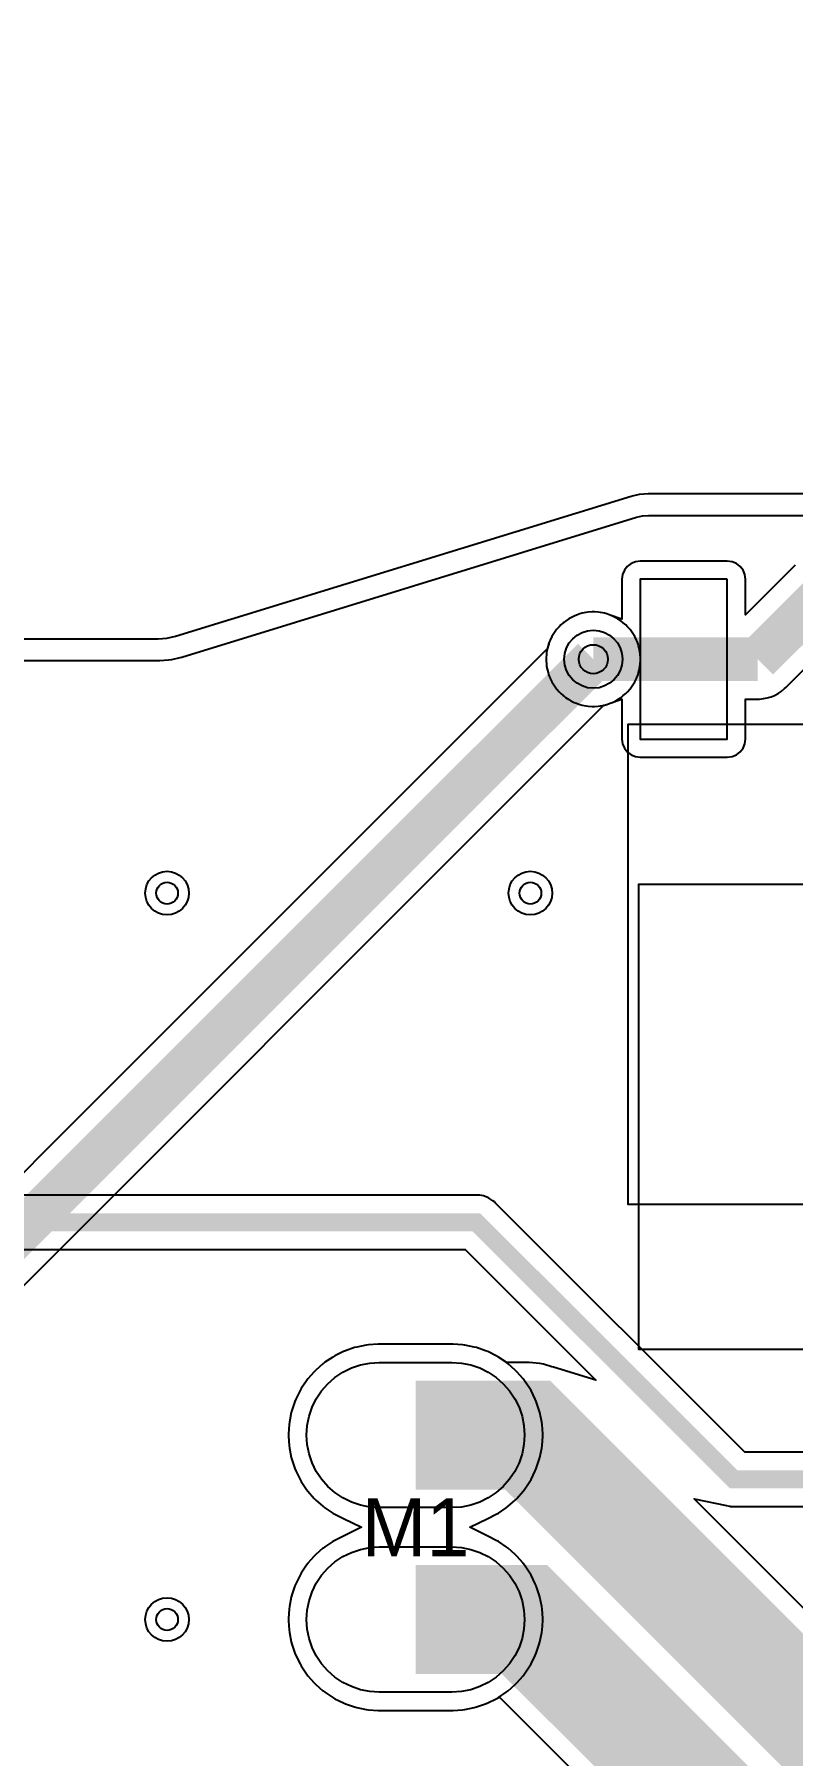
# Model space of a CAD drawing. Header units: millimetres. Extents: x -74 to 74, y -33 to 26.
# Drawn here: x -41.82 to -31.39, y -1.87 to 21.82 of the extents above; entities that cross this region are included whole.
import ezdxf
from ezdxf.enums import TextEntityAlignment as Align

# ---------------------------------------------------------------- set-up
doc = ezdxf.new("R2010")
doc.units = ezdxf.units.MM
for name, color, linetype in [('COBRE_BAIXO', 7, 'Continuous'), ('COBRE_CIMA', 7, 'Continuous'), ('CONTORNO', 7, 'Continuous'), ('CORPOS_CIMA', 7, 'Continuous'), ('PADS_BAIXO', 7, 'Continuous'), ('PADS_CIMA', 7, 'Continuous'), ('PLANO_GND_BAIXO', 7, 'Continuous'), ('PLANO_GND_CIMA', 7, 'Continuous'), ('REFS_CIMA', 7, 'Continuous'), ('VIAS', 7, 'Continuous')]:
    doc.layers.add(name, color=color, linetype=linetype)

msp = doc.modelspace()

# ---------------------------------------------------------------- linework, layer by layer
at = {"layer": 'COBRE_BAIXO', "const_width": 0.6}
msp.add_lwpolyline([(-43.813, 3.541), (-34.134, 13.22)], dxfattribs=at)
at = {"layer": 'COBRE_CIMA'}
for points, const_width in [([(-30.356, 14.737), (-31.873, 13.22)], 0.6), ([(-33.907, 13.22), (-34.134, 13.22)], 0.6), ([(-32.89, 13.22), (-33.907, 13.22)], 0.6), ([(-32.89, 13.22), (-31.873, 13.22)], 0.6), ([(-44.209, 5.469), (-35.743, 5.469), (-32.204, 1.93), (-25.868, 1.93)], 0.25), ([(-35.6, 2.54), (-36.58, 2.54)], 1.5), ([(-24.375, -8.125), (-35.04, 2.54), (-35.6, 2.54)], 1.5), ([(-35.6, 0), (-36.58, 0)], 1.5), ([(-26.55, -14.9), (-30.6, -10.85), (-30.6, -4.48), (-35.08, 0), (-35.6, 0)], 1.5)]:
    msp.add_lwpolyline(points, dxfattribs=dict(at, const_width=const_width))
at = {"layer": 'CONTORNO'}
msp.add_lwpolyline([(-49.5, 13.5), (-40.12, 13.5), (-40.001, 13.509), (-39.885, 13.535), (-33.615, 15.465), (-33.499, 15.491), (-33.38, 15.5), (-27.731, 15.5), (-27.582, 15.514), (-27.438, 15.556), (-27.304, 15.623), (-21.196, 19.477), (-21.062, 19.544), (-20.918, 19.586), (-20.769, 19.6), (-13.728, 19.6), (-13.584, 19.618), (-13.449, 19.669), (-13.33, 19.752), (-11.001, 21.821)], dxfattribs=at)
at = {"layer": 'CORPOS_CIMA'}
msp.add_lwpolyline([(-27.56, 12.32), (-33.66, 12.32), (-33.66, 5.72), (-27.56, 5.72)], close=True, dxfattribs=at)
at = {"layer": 'PADS_BAIXO'}
for points in [[(-36.08, 3.54), (-35.949, 3.531), (-35.821, 3.506), (-35.697, 3.464), (-35.58, 3.406), (-35.471, 3.333), (-35.373, 3.247), (-35.287, 3.149), (-35.214, 3.04), (-35.156, 2.923), (-35.114, 2.799), (-35.089, 2.671), (-35.08, 2.54), (-35.089, 2.409), (-35.114, 2.281), (-35.156, 2.157), (-35.214, 2.04), (-35.287, 1.931), (-35.373, 1.833), (-35.471, 1.747), (-35.58, 1.674), (-35.697, 1.616), (-35.821, 1.574), (-35.949, 1.549), (-36.08, 1.54), (-37.08, 1.54), (-37.211, 1.549), (-37.339, 1.574), (-37.463, 1.616), (-37.58, 1.674), (-37.689, 1.747), (-37.787, 1.833), (-37.873, 1.931), (-37.946, 2.04), (-38.004, 2.157), (-38.046, 2.281), (-38.071, 2.409), (-38.08, 2.54), (-38.071, 2.671), (-38.046, 2.799), (-38.004, 2.923), (-37.946, 3.04), (-37.873, 3.149), (-37.787, 3.247), (-37.689, 3.333), (-37.58, 3.406), (-37.463, 3.464), (-37.339, 3.506), (-37.211, 3.531), (-37.08, 3.54)], [(-36.08, 1), (-35.949, 0.991), (-35.821, 0.966), (-35.697, 0.924), (-35.58, 0.866), (-35.471, 0.793), (-35.373, 0.707), (-35.287, 0.609), (-35.214, 0.5), (-35.156, 0.383), (-35.114, 0.259), (-35.089, 0.131), (-35.08, 0), (-35.089, -0.131), (-35.114, -0.259), (-35.156, -0.383), (-35.214, -0.5), (-35.287, -0.609), (-35.373, -0.707), (-35.471, -0.793), (-35.58, -0.866), (-35.697, -0.924), (-35.821, -0.966), (-35.949, -0.991), (-36.08, -1), (-37.08, -1), (-37.211, -0.991), (-37.339, -0.966), (-37.463, -0.924), (-37.58, -0.866), (-37.689, -0.793), (-37.787, -0.707), (-37.873, -0.609), (-37.946, -0.5), (-38.004, -0.383), (-38.046, -0.259), (-38.071, -0.131), (-38.08, 0), (-38.071, 0.131), (-38.046, 0.259), (-38.004, 0.383), (-37.946, 0.5), (-37.873, 0.609), (-37.787, 0.707), (-37.689, 0.793), (-37.58, 0.866), (-37.463, 0.924), (-37.339, 0.966), (-37.211, 0.991), (-37.08, 1)]]:
    msp.add_lwpolyline(points, close=True, dxfattribs=at)
at = {"layer": 'PADS_CIMA'}
for points in [[(-32.29, 14.32), (-33.49, 14.32), (-33.49, 12.12), (-32.29, 12.12)], [(-27.71, 10.12), (-33.51, 10.12), (-33.51, 3.72), (-27.71, 3.72)], [(-36.08, 3.54), (-35.949, 3.531), (-35.821, 3.506), (-35.697, 3.464), (-35.58, 3.406), (-35.471, 3.333), (-35.373, 3.247), (-35.287, 3.149), (-35.214, 3.04), (-35.156, 2.923), (-35.114, 2.799), (-35.089, 2.671), (-35.08, 2.54), (-35.089, 2.409), (-35.114, 2.281), (-35.156, 2.157), (-35.214, 2.04), (-35.287, 1.931), (-35.373, 1.833), (-35.471, 1.747), (-35.58, 1.674), (-35.697, 1.616), (-35.821, 1.574), (-35.949, 1.549), (-36.08, 1.54), (-37.08, 1.54), (-37.211, 1.549), (-37.339, 1.574), (-37.463, 1.616), (-37.58, 1.674), (-37.689, 1.747), (-37.787, 1.833), (-37.873, 1.931), (-37.946, 2.04), (-38.004, 2.157), (-38.046, 2.281), (-38.071, 2.409), (-38.08, 2.54), (-38.071, 2.671), (-38.046, 2.799), (-38.004, 2.923), (-37.946, 3.04), (-37.873, 3.149), (-37.787, 3.247), (-37.689, 3.333), (-37.58, 3.406), (-37.463, 3.464), (-37.339, 3.506), (-37.211, 3.531), (-37.08, 3.54)], [(-36.08, 1), (-35.949, 0.991), (-35.821, 0.966), (-35.697, 0.924), (-35.58, 0.866), (-35.471, 0.793), (-35.373, 0.707), (-35.287, 0.609), (-35.214, 0.5), (-35.156, 0.383), (-35.114, 0.259), (-35.089, 0.131), (-35.08, 0), (-35.089, -0.131), (-35.114, -0.259), (-35.156, -0.383), (-35.214, -0.5), (-35.287, -0.609), (-35.373, -0.707), (-35.471, -0.793), (-35.58, -0.866), (-35.697, -0.924), (-35.821, -0.966), (-35.949, -0.991), (-36.08, -1), (-37.08, -1), (-37.211, -0.991), (-37.339, -0.966), (-37.463, -0.924), (-37.58, -0.866), (-37.689, -0.793), (-37.787, -0.707), (-37.873, -0.609), (-37.946, -0.5), (-38.004, -0.383), (-38.046, -0.259), (-38.071, -0.131), (-38.08, 0), (-38.071, 0.131), (-38.046, 0.259), (-38.004, 0.383), (-37.946, 0.5), (-37.873, 0.609), (-37.787, 0.707), (-37.689, 0.793), (-37.58, 0.866), (-37.463, 0.924), (-37.339, 0.966), (-37.211, 0.991), (-37.08, 1)]]:
    msp.add_lwpolyline(points, close=True, dxfattribs=at)
at = {"layer": 'PLANO_GND_BAIXO'}
for points in [[(-49.47, 13.2), (-40.12, 13.2), (-40.12, 13.2), (-40.097, 13.201), (-39.978, 13.21), (-39.935, 13.216), (-39.819, 13.242), (-39.819, 13.242), (-39.797, 13.248), (-39.797, 13.248), (-33.538, 15.175), (-33.455, 15.194), (-33.375, 15.2), (-33.369, 15.2), (-33.369, 15.2), (-27.731, 15.2)], [(-43.33, 3.246), (-33.99, 12.586), (-33.984, 12.588), (-33.982, 12.588), (-33.951, 12.597), (-33.95, 12.597), (-33.95, 12.597), (-33.925, 12.606), (-33.901, 12.614), (-33.901, 12.614), (-33.87, 12.626), (-33.87, 12.626), (-33.823, 12.649), (-33.795, 12.666), (-33.795, 12.666), (-33.752, 12.695), (-33.726, 12.715), (-33.726, 12.715), (-33.721, 12.719), (-33.686, 12.749), (-33.686, 12.749), (-33.663, 12.772), (-33.663, 12.772), (-33.633, 12.807), (-33.629, 12.812), (-33.629, 12.812), (-33.609, 12.838), (-33.58, 12.881), (-33.58, 12.881), (-33.563, 12.909), (-33.54, 12.956), (-33.54, 12.957), (-33.528, 12.987), (-33.528, 12.987), (-33.519, 13.011), (-33.511, 13.036), (-33.511, 13.036), (-33.502, 13.068), (-33.492, 13.119), (-33.492, 13.119), (-33.488, 13.151), (-33.484, 13.204), (-33.484, 13.236), (-33.488, 13.289), (-33.492, 13.321), (-33.492, 13.321), (-33.502, 13.372), (-33.511, 13.404), (-33.511, 13.404), (-33.519, 13.429), (-33.528, 13.453), (-33.528, 13.453), (-33.54, 13.483), (-33.54, 13.484), (-33.563, 13.531), (-33.58, 13.559), (-33.58, 13.559), (-33.609, 13.602), (-33.629, 13.628), (-33.629, 13.628), (-33.633, 13.633), (-33.663, 13.668), (-33.663, 13.668), (-33.686, 13.691), (-33.686, 13.691), (-33.721, 13.721), (-33.726, 13.725), (-33.726, 13.725), (-33.752, 13.745), (-33.795, 13.774), (-33.795, 13.774), (-33.823, 13.791), (-33.87, 13.814), (-33.87, 13.814), (-33.901, 13.826), (-33.901, 13.826), (-33.925, 13.835), (-33.95, 13.843), (-33.95, 13.843), (-33.982, 13.852), (-34.033, 13.862), (-34.033, 13.862), (-34.065, 13.866), (-34.118, 13.87), (-34.15, 13.87), (-34.203, 13.866), (-34.235, 13.862), (-34.235, 13.862), (-34.286, 13.852), (-34.318, 13.843), (-34.318, 13.843), (-34.343, 13.835), (-34.367, 13.826), (-34.367, 13.826), (-34.398, 13.814), (-34.398, 13.814), (-34.445, 13.791), (-34.473, 13.774), (-34.473, 13.774), (-34.516, 13.745), (-34.542, 13.725), (-34.542, 13.725), (-34.547, 13.721), (-34.582, 13.691), (-34.582, 13.691), (-34.605, 13.668), (-34.605, 13.668), (-34.635, 13.633), (-34.639, 13.628), (-34.639, 13.628), (-34.659, 13.602), (-34.688, 13.559), (-34.688, 13.559), (-34.705, 13.531), (-34.728, 13.484), (-34.728, 13.483), (-34.74, 13.453), (-34.74, 13.453), (-34.748, 13.429), (-34.757, 13.404), (-34.757, 13.404), (-34.757, 13.403), (-34.766, 13.372), (-34.766, 13.37), (-34.767, 13.364), (-39.485, 8.647), (-44.202, 3.93)]]:
    msp.add_lwpolyline(points, dxfattribs=at)
msp.add_lwpolyline([(-37.573, 1.148), (-37.573, 1.148), (-37.691, 1.09), (-37.719, 1.074), (-37.828, 1.001), (-37.853, 0.981), (-37.854, 0.981), (-37.952, 0.895), (-37.975, 0.872), (-38.061, 0.774), (-38.061, 0.773), (-38.081, 0.748), (-38.154, 0.639), (-38.17, 0.611), (-38.228, 0.493), (-38.241, 0.463), (-38.241, 0.463), (-38.283, 0.339), (-38.283, 0.339), (-38.291, 0.308), (-38.317, 0.179), (-38.317, 0.179), (-38.317, 0.175), (-38.321, 0.147), (-38.33, 0.016), (-38.33, 0.016), (-38.33, -0.016), (-38.33, -0.016), (-38.321, -0.147), (-38.317, -0.175), (-38.317, -0.179), (-38.317, -0.179), (-38.291, -0.308), (-38.283, -0.339), (-38.283, -0.339), (-38.241, -0.463), (-38.241, -0.463), (-38.228, -0.493), (-38.17, -0.611), (-38.154, -0.639), (-38.081, -0.748), (-38.061, -0.773), (-38.061, -0.774), (-37.975, -0.872), (-37.952, -0.895), (-37.854, -0.981), (-37.853, -0.981), (-37.828, -1.001), (-37.719, -1.074), (-37.691, -1.09), (-37.573, -1.148), (-37.543, -1.161), (-37.543, -1.161), (-37.419, -1.203), (-37.419, -1.203), (-37.388, -1.211), (-37.259, -1.237), (-37.259, -1.237), (-37.255, -1.237), (-37.227, -1.241), (-37.096, -1.25), (-37.096, -1.25), (-37.08, -1.25), (-37.08, -1.25), (-36.08, -1.25), (-36.08, -1.25), (-36.064, -1.25), (-36.064, -1.25), (-35.933, -1.241), (-35.905, -1.237), (-35.901, -1.237), (-35.901, -1.237), (-35.772, -1.211), (-35.741, -1.203), (-35.741, -1.203), (-35.617, -1.161), (-35.617, -1.161), (-35.587, -1.148), (-35.469, -1.09), (-35.441, -1.074), (-35.332, -1.001), (-35.306, -0.981), (-35.306, -0.981), (-35.208, -0.895), (-35.185, -0.872), (-35.099, -0.774), (-35.099, -0.773), (-35.079, -0.748), (-35.006, -0.639), (-34.99, -0.611), (-34.932, -0.493), (-34.919, -0.463), (-34.919, -0.463), (-34.877, -0.339), (-34.877, -0.339), (-34.869, -0.308), (-34.843, -0.179), (-34.843, -0.179), (-34.843, -0.175), (-34.839, -0.147), (-34.831, -0.016), (-34.831, -0.016), (-34.831, 0.016), (-34.831, 0.016), (-34.839, 0.147), (-34.843, 0.175), (-34.843, 0.179), (-34.843, 0.179), (-34.869, 0.308), (-34.877, 0.339), (-34.877, 0.339), (-34.919, 0.463), (-34.919, 0.463), (-34.932, 0.493), (-34.99, 0.611), (-35.006, 0.639), (-35.079, 0.748), (-35.099, 0.773), (-35.099, 0.774), (-35.185, 0.872), (-35.208, 0.895), (-35.306, 0.981), (-35.306, 0.981), (-35.332, 1.001), (-35.441, 1.074), (-35.469, 1.09), (-35.587, 1.148), (-35.587, 1.148), (-35.834, 1.27), (-35.587, 1.392), (-35.587, 1.392), (-35.469, 1.45), (-35.441, 1.466), (-35.332, 1.539), (-35.306, 1.559), (-35.306, 1.559), (-35.208, 1.645), (-35.185, 1.668), (-35.099, 1.766), (-35.099, 1.766), (-35.079, 1.792), (-35.006, 1.901), (-34.99, 1.929), (-34.932, 2.047), (-34.919, 2.077), (-34.919, 2.077), (-34.877, 2.201), (-34.877, 2.201), (-34.869, 2.232), (-34.843, 2.361), (-34.843, 2.361), (-34.843, 2.365), (-34.839, 2.393), (-34.831, 2.524), (-34.831, 2.524), (-34.831, 2.556), (-34.831, 2.556), (-34.839, 2.687), (-34.843, 2.715), (-34.843, 2.719), (-34.843, 2.719), (-34.869, 2.848), (-34.877, 2.879), (-34.877, 2.879), (-34.919, 3.003), (-34.919, 3.003), (-34.932, 3.033), (-34.99, 3.151), (-35.006, 3.179), (-35.079, 3.288), (-35.099, 3.313), (-35.099, 3.314), (-35.185, 3.412), (-35.208, 3.435), (-35.306, 3.521), (-35.306, 3.521), (-35.332, 3.541), (-35.441, 3.614), (-35.469, 3.63), (-35.587, 3.688), (-35.617, 3.701), (-35.617, 3.701), (-35.741, 3.743), (-35.741, 3.743), (-35.772, 3.751), (-35.901, 3.777), (-35.901, 3.777), (-35.905, 3.777), (-35.933, 3.781), (-36.064, 3.789), (-36.064, 3.789), (-36.08, 3.79), (-36.08, 3.79), (-37.08, 3.79), (-37.08, 3.79), (-37.096, 3.789), (-37.096, 3.789), (-37.227, 3.781), (-37.255, 3.777), (-37.259, 3.777), (-37.259, 3.777), (-37.388, 3.751), (-37.419, 3.743), (-37.419, 3.743), (-37.543, 3.701), (-37.543, 3.701), (-37.573, 3.688), (-37.691, 3.63), (-37.719, 3.614), (-37.828, 3.541), (-37.853, 3.521), (-37.854, 3.521), (-37.952, 3.435), (-37.975, 3.412), (-38.061, 3.314), (-38.061, 3.313), (-38.081, 3.288), (-38.154, 3.179), (-38.17, 3.151), (-38.228, 3.033), (-38.241, 3.003), (-38.241, 3.003), (-38.283, 2.879), (-38.283, 2.879), (-38.291, 2.848), (-38.317, 2.719), (-38.317, 2.719), (-38.317, 2.715), (-38.321, 2.687), (-38.33, 2.556), (-38.33, 2.556), (-38.33, 2.524), (-38.33, 2.524), (-38.321, 2.393), (-38.317, 2.365), (-38.317, 2.361), (-38.317, 2.361), (-38.291, 2.232), (-38.283, 2.201), (-38.283, 2.201), (-38.241, 2.077), (-38.241, 2.077), (-38.228, 2.047), (-38.17, 1.929), (-38.154, 1.901), (-38.081, 1.792), (-38.061, 1.766), (-38.061, 1.766), (-37.975, 1.668), (-37.952, 1.645), (-37.854, 1.559), (-37.853, 1.559), (-37.828, 1.539), (-37.719, 1.466), (-37.691, 1.45), (-37.573, 1.392), (-37.573, 1.392), (-37.326, 1.27), (-37.573, 1.148)], close=True, dxfattribs=at)
at = {"layer": 'PLANO_GND_CIMA'}
for points in [[(-49.47, 13.2), (-40.12, 13.2), (-40.12, 13.2), (-40.097, 13.201), (-39.978, 13.21), (-39.935, 13.216), (-39.819, 13.242), (-39.819, 13.242), (-39.797, 13.248), (-39.797, 13.248), (-33.538, 15.175), (-33.455, 15.194), (-33.375, 15.2), (-33.369, 15.2), (-33.369, 15.2), (-30.671, 15.2)], [(-31.355, 14.515), (-32.04, 13.831), (-32.04, 14.32), (-32.048, 14.385), (-32.074, 14.445), (-32.113, 14.497), (-32.165, 14.537), (-32.225, 14.562), (-32.29, 14.57), (-33.49, 14.57), (-33.555, 14.562), (-33.615, 14.537), (-33.667, 14.497), (-33.706, 14.445), (-33.731, 14.385), (-33.74, 14.32), (-33.74, 13.772), (-33.901, 13.826), (-33.95, 13.843), (-33.95, 13.843), (-33.982, 13.852), (-34.033, 13.862), (-34.033, 13.862), (-34.065, 13.866), (-34.118, 13.87), (-34.15, 13.87), (-34.203, 13.866), (-34.235, 13.862), (-34.235, 13.862), (-34.286, 13.852), (-34.318, 13.843), (-34.318, 13.843), (-34.343, 13.835), (-34.367, 13.826), (-34.367, 13.826), (-34.398, 13.814), (-34.398, 13.814), (-34.445, 13.791), (-34.473, 13.774), (-34.473, 13.774), (-34.516, 13.745), (-34.542, 13.725), (-34.542, 13.725), (-34.547, 13.721), (-34.582, 13.691), (-34.582, 13.691), (-34.605, 13.668), (-34.605, 13.668), (-34.635, 13.633), (-34.639, 13.628), (-34.639, 13.628), (-34.659, 13.602), (-34.688, 13.559), (-34.688, 13.559), (-34.705, 13.531), (-34.728, 13.484), (-34.728, 13.483), (-34.74, 13.453), (-34.74, 13.453), (-34.749, 13.429), (-34.757, 13.404), (-34.757, 13.404), (-34.766, 13.372), (-34.776, 13.321), (-34.776, 13.321), (-34.78, 13.289), (-34.783, 13.236), (-34.783, 13.204), (-34.78, 13.151), (-34.776, 13.119), (-34.776, 13.119), (-34.766, 13.068), (-34.757, 13.036), (-34.757, 13.036), (-34.749, 13.011), (-34.74, 12.987), (-34.74, 12.987), (-34.728, 12.957), (-34.728, 12.956), (-34.705, 12.909), (-34.688, 12.881), (-34.688, 12.881), (-34.659, 12.838), (-34.639, 12.812), (-34.639, 12.812), (-34.635, 12.807), (-34.605, 12.772), (-34.605, 12.772), (-34.582, 12.749), (-34.582, 12.749), (-34.547, 12.719), (-34.542, 12.715), (-34.542, 12.715), (-34.516, 12.695), (-34.473, 12.666), (-34.473, 12.666), (-34.445, 12.649), (-34.398, 12.626), (-34.398, 12.626), (-34.367, 12.614), (-34.367, 12.614), (-34.343, 12.605), (-34.318, 12.597), (-34.318, 12.597), (-34.286, 12.588), (-34.235, 12.578), (-34.235, 12.578), (-34.203, 12.574), (-34.15, 12.57), (-34.118, 12.57), (-34.065, 12.574), (-34.033, 12.578), (-34.033, 12.578), (-33.982, 12.588), (-33.95, 12.597), (-33.95, 12.597), (-33.901, 12.614), (-33.74, 12.668), (-33.74, 12.12), (-33.731, 12.055), (-33.706, 11.995), (-33.667, 11.943), (-33.615, 11.903), (-33.555, 11.879), (-33.49, 11.87), (-32.29, 11.87), (-32.225, 11.879), (-32.165, 11.903), (-32.113, 11.943), (-32.074, 11.995), (-32.048, 12.055), (-32.04, 12.12), (-32.04, 12.67), (-31.873, 12.67), (-31.873, 12.67), (-31.849, 12.671), (-31.79, 12.677), (-31.742, 12.687), (-31.686, 12.704), (-31.64, 12.722), (-31.588, 12.75), (-31.588, 12.75), (-31.548, 12.777), (-31.502, 12.815), (-31.502, 12.815), (-31.484, 12.831), (-31.484, 12.831), (-30.028, 14.287)], [(-26.274, 2.305), (-32.049, 2.305), (-35.478, 5.734), (-35.478, 5.734), (-35.496, 5.751), (-35.515, 5.766), (-35.515, 5.766), (-35.556, 5.793), (-35.577, 5.805), (-35.623, 5.824), (-35.623, 5.824), (-35.633, 5.827), (-35.646, 5.831), (-35.646, 5.831), (-35.694, 5.84), (-35.694, 5.84), (-35.718, 5.843), (-35.718, 5.843), (-35.731, 5.843), (-35.743, 5.844), (-35.743, 5.844), (-43.803, 5.844)], [(-43.803, 5.094), (-35.898, 5.094), (-35.898, 5.094), (-34.1, 3.296), (-34.68, 3.472), (-34.68, 3.472), (-34.704, 3.479), (-34.821, 3.515), (-34.869, 3.524), (-35.016, 3.539), (-35.016, 3.539), (-35.04, 3.54), (-35.04, 3.54), (-35.331, 3.54), (-35.332, 3.541), (-35.441, 3.614), (-35.469, 3.63), (-35.587, 3.688), (-35.617, 3.701), (-35.617, 3.701), (-35.741, 3.743), (-35.741, 3.743), (-35.772, 3.751), (-35.901, 3.777), (-35.901, 3.777), (-35.905, 3.777), (-35.933, 3.781), (-36.064, 3.789), (-36.064, 3.789), (-36.08, 3.79), (-36.08, 3.79), (-37.08, 3.79), (-37.08, 3.79), (-37.096, 3.789), (-37.096, 3.789), (-37.227, 3.781), (-37.255, 3.777), (-37.259, 3.777), (-37.259, 3.777), (-37.388, 3.751), (-37.419, 3.743), (-37.419, 3.743), (-37.543, 3.701), (-37.543, 3.701), (-37.573, 3.688), (-37.691, 3.63), (-37.719, 3.614), (-37.828, 3.541), (-37.853, 3.521), (-37.854, 3.521), (-37.952, 3.435), (-37.975, 3.412), (-38.061, 3.314), (-38.061, 3.313), (-38.081, 3.288), (-38.154, 3.179), (-38.17, 3.151), (-38.228, 3.033), (-38.241, 3.003), (-38.241, 3.003), (-38.283, 2.879), (-38.283, 2.879), (-38.291, 2.848), (-38.317, 2.719), (-38.317, 2.719), (-38.317, 2.715), (-38.321, 2.687), (-38.33, 2.556), (-38.33, 2.556), (-38.33, 2.524), (-38.33, 2.524), (-38.321, 2.393), (-38.317, 2.365), (-38.317, 2.361), (-38.317, 2.361), (-38.291, 2.232), (-38.283, 2.201), (-38.283, 2.201), (-38.241, 2.077), (-38.241, 2.077), (-38.228, 2.047), (-38.17, 1.929), (-38.154, 1.901), (-38.081, 1.792), (-38.061, 1.766), (-38.061, 1.766), (-37.975, 1.668), (-37.952, 1.645), (-37.854, 1.559), (-37.853, 1.559), (-37.828, 1.539), (-37.719, 1.466), (-37.691, 1.45), (-37.573, 1.392), (-37.573, 1.392), (-37.326, 1.27), (-37.573, 1.148), (-37.573, 1.148), (-37.691, 1.09), (-37.719, 1.074), (-37.828, 1.001), (-37.853, 0.981), (-37.854, 0.981), (-37.952, 0.895), (-37.975, 0.872), (-38.061, 0.774), (-38.061, 0.773), (-38.081, 0.748), (-38.154, 0.639), (-38.17, 0.611), (-38.228, 0.493), (-38.241, 0.463), (-38.241, 0.463), (-38.283, 0.339), (-38.283, 0.339), (-38.291, 0.308), (-38.317, 0.179), (-38.317, 0.179), (-38.317, 0.175), (-38.321, 0.147), (-38.33, 0.016), (-38.33, 0.016), (-38.33, -0.016), (-38.33, -0.016), (-38.321, -0.147), (-38.317, -0.175), (-38.317, -0.179), (-38.317, -0.179), (-38.291, -0.308), (-38.283, -0.339), (-38.283, -0.339), (-38.241, -0.463), (-38.241, -0.463), (-38.228, -0.493), (-38.17, -0.611), (-38.154, -0.639), (-38.081, -0.748), (-38.061, -0.773), (-38.061, -0.774), (-37.975, -0.872), (-37.952, -0.895), (-37.854, -0.981), (-37.853, -0.981), (-37.828, -1.001), (-37.719, -1.074), (-37.691, -1.09), (-37.573, -1.148), (-37.543, -1.161), (-37.543, -1.161), (-37.419, -1.203), (-37.419, -1.203), (-37.388, -1.211), (-37.259, -1.237), (-37.259, -1.237), (-37.255, -1.237), (-37.227, -1.241), (-37.096, -1.25), (-37.096, -1.25), (-37.08, -1.25), (-37.08, -1.25), (-36.08, -1.25), (-36.08, -1.25), (-36.064, -1.25), (-36.064, -1.25), (-35.933, -1.241), (-35.905, -1.237), (-35.901, -1.237), (-35.901, -1.237), (-35.772, -1.211), (-35.741, -1.203), (-35.741, -1.203), (-35.617, -1.161), (-35.617, -1.161), (-35.587, -1.148), (-35.469, -1.09), (-35.469, -1.09), (-35.426, -1.069), (-31.6, -4.894)], [(-23.475, -7.611), (-32.745, 1.66), (-32.303, 1.569), (-32.301, 1.568), (-32.262, 1.56), (-32.253, 1.559), (-32.253, 1.558), (-32.229, 1.556), (-32.228, 1.556), (-32.216, 1.556), (-32.204, 1.555), (-32.204, 1.555), (-26.274, 1.555)]]:
    msp.add_lwpolyline(points, dxfattribs=at)
at = {"layer": 'VIAS'}
for centre, radius in [((-34.134, 13.22), 0.4), ((-34.134, 13.22), 0.2), ((-40, 10), 0.3), ((-35, 10), 0.3), ((-40, 10), 0.15), ((-35, 10), 0.15), ((-40, 0), 0.3), ((-40, 0), 0.15)]:
    msp.add_circle(centre, radius, dxfattribs=at)

# ---------------------------------------------------------------- texts
at = {"layer": 'REFS_CIMA'}
msp.add_text('M1', height=0.8, dxfattribs=at).set_placement((-36.58, 1.27), align=Align.MIDDLE_CENTER)

doc.saveas('drawing.dxf')
